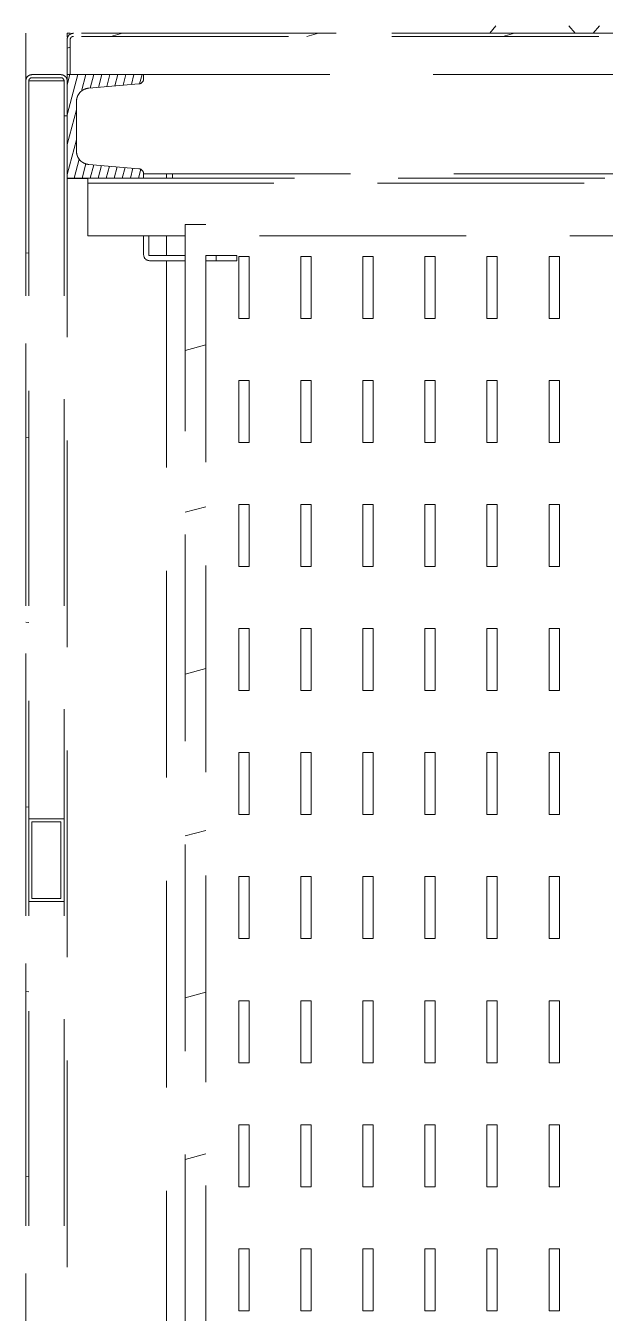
# Model space of a CAD drawing. Extents: x 3213259 to 3716512, y 332899 to 392399.
# Drawn here: x 3513283 to 3513633, y 363366 to 364144 of the extents above; entities that cross this region are included whole.
import ezdxf

# ---------------------------------------------------------------- set-up
doc = ezdxf.new("R2010")
doc.units = 0
doc.header["$LTSCALE"] = 1000
doc.header["$MEASUREMENT"] = 0
doc.linetypes.add('HIDDEN', pattern=[0.375, 0.25, -0.125])

# ---------------------------------------------------------------- blocks, each defined once
blk = doc.blocks.new('接地电阻3')
at = {"color": 5, "linetype": 'HIDDEN', "lineweight": 0, "ltscale": 0.5}
for p, q in [((194111.64, -74492.92), (194111.64, -75985.42)), ((194136.61, -75989.17), (194136.61, -74489.17)), ((194113.51, -74517.92), (194113.51, -75960.42)), ((194134.76, -74517.92), (194134.76, -75960.42)), ((194136.64, -74517.92), (194136.64, -75960.42)), ((194027.89, -74604.8), (194027.89, -75873.55)), ((194027.89, -74604.8), (194027.89, -75873.55)), ((194040.39, -75873.55), (194040.39, -74604.8)), ((194040.39, -75873.55), (194040.39, -74604.8)), ((194134.76, -75960.42), (194134.76, -74607.92)), ((194136.64, -75960.42), (194136.64, -74607.92)), ((194051.64, -75851.67), (194051.64, -74626.67)), ((194136.61, -75989.17), (194136.61, -74887.41)), ((193814.14, -75254.17), (193814.14, -75216.67)), ((193814.14, -75216.67), (193820.39, -75216.67)), ((193820.39, -75216.67), (193820.39, -75254.17)), ((193851.64, -75254.17), (193851.64, -75216.67)), ((193851.64, -75216.67), (193857.89, -75216.67)), ((193857.89, -75216.67), (193857.89, -75254.17)), ((193889.14, -75254.17), (193889.14, -75216.67)), ((193889.14, -75216.67), (193895.39, -75216.67)), ((193895.39, -75216.67), (193895.39, -75254.17)), ((193926.64, -75254.17), (193926.64, -75216.67)), ((193926.64, -75216.67), (193932.89, -75216.67)), ((193932.89, -75216.67), (193932.89, -75254.17)), ((193964.14, -75254.17), (193964.14, -75216.67)), ((193964.14, -75216.67), (193970.39, -75216.67)), ((193970.39, -75216.67), (193970.39, -75254.17)), ((194001.64, -75254.17), (194001.64, -75216.67)), ((194001.64, -75216.67), (194007.89, -75216.67)), ((194007.89, -75216.67), (194007.89, -75254.17)), ((193820.39, -75254.17), (193814.14, -75254.17)), ((193857.89, -75254.17), (193851.64, -75254.17)), ((193895.39, -75254.17), (193889.14, -75254.17)), ((193932.89, -75254.17), (193926.64, -75254.17)), ((193970.39, -75254.17), (193964.14, -75254.17)), ((194007.89, -75254.17), (194001.64, -75254.17)), ((193814.14, -75329.17), (193814.14, -75291.67)), ((193814.14, -75291.67), (193820.39, -75291.67)), ((193820.39, -75291.67), (193820.39, -75329.17)), ((193851.64, -75329.17), (193851.64, -75291.67)), ((193851.64, -75291.67), (193857.89, -75291.67)), ((193857.89, -75291.67), (193857.89, -75329.17)), ((193889.14, -75329.17), (193889.14, -75291.67)), ((193889.14, -75291.67), (193895.39, -75291.67)), ((193895.39, -75291.67), (193895.39, -75329.17)), ((193926.64, -75329.17), (193926.64, -75291.67)), ((193926.64, -75291.67), (193932.89, -75291.67)), ((193932.89, -75291.67), (193932.89, -75329.17)), ((193964.14, -75329.17), (193964.14, -75291.67)), ((193964.14, -75291.67), (193970.39, -75291.67)), ((193970.39, -75291.67), (193970.39, -75329.17)), ((194001.64, -75329.17), (194001.64, -75291.67)), ((194001.64, -75291.67), (194007.89, -75291.67)), ((194007.89, -75291.67), (194007.89, -75329.17)), ((194134.76, -75297.94), (194136.64, -75298.1)), ((194040.39, -75308.13), (194027.89, -75311.48)), ((193820.39, -75329.17), (193814.14, -75329.17)), ((193857.89, -75329.17), (193851.64, -75329.17)), ((193895.39, -75329.17), (193889.14, -75329.17)), ((193932.89, -75329.17), (193926.64, -75329.17)), ((193970.39, -75329.17), (193964.14, -75329.17)), ((194007.89, -75329.17), (194001.64, -75329.17)), ((193814.14, -75404.17), (193814.14, -75366.67)), ((193814.14, -75366.67), (193820.39, -75366.67)), ((193820.39, -75366.67), (193820.39, -75404.17)), ((193851.64, -75404.17), (193851.64, -75366.67)), ((193851.64, -75366.67), (193857.89, -75366.67)), ((193857.89, -75366.67), (193857.89, -75404.17)), ((193889.14, -75404.17), (193889.14, -75366.67)), ((193889.14, -75366.67), (193895.39, -75366.67)), ((193895.39, -75366.67), (193895.39, -75404.17)), ((193926.64, -75404.17), (193926.64, -75366.67)), ((193926.64, -75366.67), (193932.89, -75366.67)), ((193932.89, -75366.67), (193932.89, -75404.17)), ((193964.14, -75404.17), (193964.14, -75366.67)), ((193964.14, -75366.67), (193970.39, -75366.67)), ((193970.39, -75366.67), (193970.39, -75404.17)), ((194001.64, -75404.17), (194001.64, -75366.67)), ((194001.64, -75366.67), (194007.89, -75366.67)), ((194007.89, -75366.67), (194007.89, -75404.17)), ((193820.39, -75404.17), (193814.14, -75404.17)), ((193857.89, -75404.17), (193851.64, -75404.17)), ((193895.39, -75404.17), (193889.14, -75404.17)), ((193932.89, -75404.17), (193926.64, -75404.17)), ((193970.39, -75404.17), (193964.14, -75404.17)), ((194007.89, -75404.17), (194001.64, -75404.17)), ((194040.39, -75405.98), (194027.89, -75409.33)), ((194134.76, -75409.6), (194136.64, -75409.76)), ((193814.14, -75479.17), (193814.14, -75441.67)), ((193814.14, -75441.67), (193820.39, -75441.67)), ((193820.39, -75441.67), (193820.39, -75479.17)), ((193851.64, -75479.17), (193851.64, -75441.67)), ((193851.64, -75441.67), (193857.89, -75441.67)), ((193857.89, -75441.67), (193857.89, -75479.17)), ((193889.14, -75479.17), (193889.14, -75441.67)), ((193889.14, -75441.67), (193895.39, -75441.67)), ((193895.39, -75441.67), (193895.39, -75479.17)), ((193926.64, -75479.17), (193926.64, -75441.67)), ((193926.64, -75441.67), (193932.89, -75441.67)), ((193932.89, -75441.67), (193932.89, -75479.17)), ((193964.14, -75479.17), (193964.14, -75441.67)), ((193964.14, -75441.67), (193970.39, -75441.67)), ((193970.39, -75441.67), (193970.39, -75479.17)), ((194001.64, -75479.17), (194001.64, -75441.67)), ((194001.64, -75441.67), (194007.89, -75441.67)), ((194007.89, -75441.67), (194007.89, -75479.17)), ((194134.76, -75464.17), (194113.51, -75464.17)), ((194113.51, -75464.17), (194113.51, -75514.17)), ((194134.76, -75464.17), (194113.51, -75464.17)), ((194115.39, -75466.05), (194115.39, -75512.3)), ((194132.89, -75466.05), (194115.39, -75466.05)), ((194115.39, -75466.05), (194115.39, -75512.3)), ((194132.89, -75466.05), (194115.39, -75466.05)), ((194132.89, -75512.3), (194132.89, -75466.05)), ((194132.89, -75512.3), (194132.89, -75466.05)), ((194134.76, -75514.17), (194134.76, -75464.17)), ((193820.39, -75479.17), (193814.14, -75479.17)), ((193857.89, -75479.17), (193851.64, -75479.17)), ((193895.39, -75479.17), (193889.14, -75479.17)), ((193932.89, -75479.17), (193926.64, -75479.17)), ((193970.39, -75479.17), (193964.14, -75479.17)), ((194007.89, -75479.17), (194001.64, -75479.17)), ((194040.39, -75503.84), (194027.89, -75507.18)), ((194113.51, -75514.17), (194134.76, -75514.17)), ((194113.51, -75514.17), (194134.76, -75514.17)), ((194115.39, -75512.3), (194132.89, -75512.3)), ((194115.39, -75512.3), (194132.89, -75512.3)), ((193814.14, -75554.17), (193814.14, -75516.67)), ((193814.14, -75516.67), (193820.39, -75516.67)), ((193820.39, -75516.67), (193820.39, -75554.17)), ((193851.64, -75554.17), (193851.64, -75516.67)), ((193851.64, -75516.67), (193857.89, -75516.67)), ((193857.89, -75516.67), (193857.89, -75554.17)), ((193889.14, -75554.17), (193889.14, -75516.67)), ((193889.14, -75516.67), (193895.39, -75516.67)), ((193895.39, -75516.67), (193895.39, -75554.17)), ((193926.64, -75554.17), (193926.64, -75516.67)), ((193926.64, -75516.67), (193932.89, -75516.67)), ((193932.89, -75516.67), (193932.89, -75554.17)), ((193964.14, -75554.17), (193964.14, -75516.67)), ((193964.14, -75516.67), (193970.39, -75516.67)), ((193970.39, -75516.67), (193970.39, -75554.17)), ((194001.64, -75554.17), (194001.64, -75516.67)), ((194001.64, -75516.67), (194007.89, -75516.67)), ((194007.89, -75516.67), (194007.89, -75554.17)), ((194134.76, -75521.25), (194136.64, -75521.42)), ((193820.39, -75554.17), (193814.14, -75554.17)), ((193857.89, -75554.17), (193851.64, -75554.17)), ((193895.39, -75554.17), (193889.14, -75554.17)), ((193932.89, -75554.17), (193926.64, -75554.17)), ((193970.39, -75554.17), (193964.14, -75554.17)), ((194007.89, -75554.17), (194001.64, -75554.17)), ((193814.14, -75629.17), (193814.14, -75591.67)), ((193814.14, -75591.67), (193820.39, -75591.67)), ((193820.39, -75591.67), (193820.39, -75629.17)), ((193851.64, -75629.17), (193851.64, -75591.67)), ((193851.64, -75591.67), (193857.89, -75591.67)), ((193857.89, -75591.67), (193857.89, -75629.17)), ((193889.14, -75629.17), (193889.14, -75591.67)), ((193889.14, -75591.67), (193895.39, -75591.67)), ((193895.39, -75591.67), (193895.39, -75629.17)), ((193926.64, -75629.17), (193926.64, -75591.67)), ((193926.64, -75591.67), (193932.89, -75591.67)), ((193932.89, -75591.67), (193932.89, -75629.17)), ((193964.14, -75629.17), (193964.14, -75591.67)), ((193964.14, -75591.67), (193970.39, -75591.67)), ((193970.39, -75591.67), (193970.39, -75629.17)), ((194001.64, -75629.17), (194001.64, -75591.67)), ((194001.64, -75591.67), (194007.89, -75591.67)), ((194007.89, -75591.67), (194007.89, -75629.17)), ((194040.39, -75601.69), (194027.89, -75605.04)), ((193820.39, -75629.17), (193814.14, -75629.17)), ((193857.89, -75629.17), (193851.64, -75629.17)), ((193895.39, -75629.17), (193889.14, -75629.17)), ((193932.89, -75629.17), (193926.64, -75629.17)), ((193970.39, -75629.17), (193964.14, -75629.17)), ((194007.89, -75629.17), (194001.64, -75629.17)), ((194134.76, -75632.91), (194136.64, -75633.08)), ((193814.14, -75704.17), (193814.14, -75666.67)), ((193814.14, -75666.67), (193820.39, -75666.67)), ((193820.39, -75666.67), (193820.39, -75704.17)), ((193851.64, -75704.17), (193851.64, -75666.67)), ((193851.64, -75666.67), (193857.89, -75666.67)), ((193857.89, -75666.67), (193857.89, -75704.17)), ((193889.14, -75704.17), (193889.14, -75666.67)), ((193889.14, -75666.67), (193895.39, -75666.67)), ((193895.39, -75666.67), (193895.39, -75704.17)), ((193926.64, -75704.17), (193926.64, -75666.67)), ((193926.64, -75666.67), (193932.89, -75666.67)), ((193932.89, -75666.67), (193932.89, -75704.17)), ((193964.14, -75704.17), (193964.14, -75666.67)), ((193964.14, -75666.67), (193970.39, -75666.67)), ((193970.39, -75666.67), (193970.39, -75704.17)), ((194001.64, -75704.17), (194001.64, -75666.67)), ((194001.64, -75666.67), (194007.89, -75666.67)), ((194007.89, -75666.67), (194007.89, -75704.17)), ((194040.39, -75699.54), (194027.89, -75702.89)), ((193820.39, -75704.17), (193814.14, -75704.17)), ((193857.89, -75704.17), (193851.64, -75704.17)), ((193895.39, -75704.17), (193889.14, -75704.17)), ((193932.89, -75704.17), (193926.64, -75704.17)), ((193970.39, -75704.17), (193964.14, -75704.17)), ((194007.89, -75704.17), (194001.64, -75704.17)), ((193814.14, -75741.67), (193820.39, -75741.67)), ((193814.14, -75779.17), (193814.14, -75741.67)), ((193820.39, -75741.67), (193820.39, -75779.17)), ((193851.64, -75779.17), (193851.64, -75741.67)), ((193851.64, -75741.67), (193857.89, -75741.67)), ((193857.89, -75741.67), (193857.89, -75779.17)), ((193889.14, -75779.17), (193889.14, -75741.67)), ((193889.14, -75741.67), (193895.39, -75741.67)), ((193895.39, -75741.67), (193895.39, -75779.17)), ((193926.64, -75779.17), (193926.64, -75741.67)), ((193926.64, -75741.67), (193932.89, -75741.67)), ((193932.89, -75741.67), (193932.89, -75779.17)), ((193964.14, -75779.17), (193964.14, -75741.67)), ((193964.14, -75741.67), (193970.39, -75741.67)), ((193970.39, -75741.67), (193970.39, -75779.17)), ((194001.64, -75779.17), (194001.64, -75741.67)), ((194001.64, -75741.67), (194007.89, -75741.67)), ((194007.89, -75741.67), (194007.89, -75779.17)), ((194134.76, -75744.57), (194136.64, -75744.73)), ((193820.39, -75779.17), (193814.14, -75779.17)), ((193857.89, -75779.17), (193851.64, -75779.17)), ((193895.39, -75779.17), (193889.14, -75779.17)), ((193932.89, -75779.17), (193926.64, -75779.17)), ((193970.39, -75779.17), (193964.14, -75779.17)), ((194007.89, -75779.17), (194001.64, -75779.17)), ((194040.39, -75797.4), (194027.89, -75800.75)), ((193814.14, -75816.67), (193820.39, -75816.67)), ((193814.14, -75854.17), (193814.14, -75816.67)), ((193820.39, -75816.67), (193820.39, -75854.17)), ((193851.64, -75816.67), (193857.89, -75816.67)), ((193851.64, -75854.17), (193851.64, -75816.67)), ((193857.89, -75816.67), (193857.89, -75854.17)), ((193889.14, -75854.17), (193889.14, -75816.67)), ((193889.14, -75816.67), (193895.39, -75816.67)), ((193895.39, -75816.67), (193895.39, -75854.17)), ((193926.64, -75854.17), (193926.64, -75816.67)), ((193926.64, -75816.67), (193932.89, -75816.67)), ((193932.89, -75816.67), (193932.89, -75854.17)), ((193964.14, -75854.17), (193964.14, -75816.67)), ((193964.14, -75816.67), (193970.39, -75816.67)), ((193970.39, -75816.67), (193970.39, -75854.17)), ((194001.64, -75854.17), (194001.64, -75816.67)), ((194001.64, -75816.67), (194007.89, -75816.67)), ((194007.89, -75816.67), (194007.89, -75854.17)), ((193820.39, -75854.17), (193814.14, -75854.17)), ((193857.89, -75854.17), (193851.64, -75854.17)), ((193895.39, -75854.17), (193889.14, -75854.17)), ((193932.89, -75854.17), (193926.64, -75854.17)), ((193970.39, -75854.17), (193964.14, -75854.17)), ((194007.89, -75854.17), (194001.64, -75854.17)), ((194009.14, -75854.8), (194009.14, -75851.67)), ((194009.14, -75851.67), (194027.89, -75851.67)), ((194009.14, -75854.8), (194027.89, -75854.8)), ((194021.64, -75851.67), (194021.64, -75854.8)), ((194040.39, -75851.67), (194061.89, -75851.67)), ((194040.39, -75854.8), (194061.89, -75854.8)), ((194051.64, -75866.67), (194051.64, -75854.8)), ((194062.26, -75855.17), (194062.26, -75866.67)), ((194065.39, -75855.17), (194065.39, -75866.67)), ((194134.76, -75856.23), (194136.64, -75856.39)), ((192745.39, -75866.67), (194027.89, -75866.67)), ((194040.39, -75866.67), (194099.14, -75866.67)), ((194099.14, -75866.67), (194099.14, -75901.67)), ((194027.89, -75873.55), (194040.39, -75873.55)), ((194027.89, -75873.55), (194040.39, -75873.55)), ((192661.64, -75901.67), (194111.64, -75901.67)), ((192674.14, -75898.55), (194099.14, -75898.55)), ((194065.39, -75904.17), (192707.89, -75904.17)), ((194047.89, -75901.67), (194047.89, -75904.17)), ((194051.64, -75901.67), (194051.64, -75904.17)), ((194065.39, -75901.67), (194065.39, -75904.17)), ((194111.64, -75901.67), (194065.39, -75901.67)), ((194065.39, -75901.67), (194065.39, -75904.17)), ((194067.17, -75906.99), (194068.59, -75901.67)), ((194071.85, -75907.59), (194073.44, -75901.67)), ((194076.59, -75907.99), (194078.29, -75901.67)), ((194081.33, -75908.4), (194083.13, -75901.67)), ((194086.07, -75908.8), (194087.98, -75901.67)), ((194090.81, -75909.2), (194092.82, -75901.67)), ((194095.55, -75909.6), (194097.67, -75901.67)), ((194099.14, -75901.3), (194111.64, -75901.3)), ((194100.24, -75910.17), (194102.52, -75901.67)), ((194104.33, -75913), (194107.36, -75901.67)), ((194106.01, -75924.79), (194111.64, -75903.79)), ((194111.64, -75964.17), (194111.64, -75901.67)), ((194068.25, -75907.29), (194098.58, -75909.86)), ((194068.25, -75907.29), (194098.58, -75909.86)), ((194106.01, -75917.95), (194106.01, -75947.89)), ((194106.01, -75917.95), (194106.01, -75947.89)), ((194106.01, -75942.87), (194111.64, -75921.88)), ((194105.15, -75964.17), (194111.64, -75939.96)), ((194113.51, -75939.17), (194111.64, -75939.17)), ((194113.51, -75939.17), (194111.64, -75939.17)), ((194111.64, -75960.42), (194111.64, -75939.17)), ((194113.51, -75960.42), (194113.51, -75939.17)), ((194066.39, -75964.17), (194067.88, -75958.61)), ((194098.58, -75955.99), (194068.25, -75958.56)), ((194098.58, -75955.99), (194068.25, -75958.56)), ((194071.23, -75964.17), (194072.84, -75958.17)), ((194076.08, -75964.17), (194077.8, -75957.75)), ((194080.92, -75964.17), (194082.76, -75957.33)), ((194085.77, -75964.17), (194087.72, -75956.91)), ((194090.62, -75964.17), (194092.67, -75956.49)), ((194095.46, -75964.17), (194097.63, -75956.07)), ((194100.31, -75964.17), (194102.97, -75954.24)), ((194110, -75964.17), (194111.64, -75958.05)), ((192640.39, -75964.17), (194132.89, -75964.17)), ((194065.39, -75961.67), (194065.39, -75964.17)), ((194065.39, -75961.67), (194065.39, -75964.17)), ((194065.39, -75964.17), (194111.64, -75964.17)), ((194109.76, -75985.42), (194109.76, -75964.17)), ((194109.76, -75964.17), (194111.64, -75964.17)), ((194109.76, -75985.42), (194109.76, -75964.17)), ((194111.64, -75985.42), (194111.64, -75964.17)), ((194113.77, -75960.42), (194132.89, -75960.42)), ((194132.89, -75962.3), (194115.39, -75962.3)), ((194132.89, -75962.3), (194115.39, -75962.3)), ((194132.89, -75964.17), (194115.39, -75964.17)), ((194132.99, -75960.42), (194134.53, -75960.42)), ((194111.64, -75980.21), (194109.76, -75980.71)), ((192636.61, -75989.17), (194136.61, -75989.17)), ((192665.39, -75987.3), (194107.89, -75987.3)), ((192665.39, -75987.3), (194107.89, -75987.3)), ((192665.39, -75989.17), (194107.89, -75989.17)), ((192665.39, -75989.17), (194107.89, -75989.17)), ((193789.95, -75993.75), (193793.77, -75989.17)), ((193808.33, -75993.75), (193804.51, -75989.17)), ((193848.23, -75987.3), (193841.23, -75989.17)), ((193852.45, -75993.75), (193856.27, -75989.17)), ((193966.7, -75987.3), (193959.7, -75989.17)), ((194085.17, -75987.3), (194078.18, -75989.17)), ((194111.64, -75989.17), (194109.76, -75989.17)), ((194111.64, -75987.05), (194111.64, -75989.17))]:
    blk.add_line(p, q, dxfattribs=at)
for centre, radius, start, end in [((194061.89, -75855.17), 3.5, 0, 90), ((194061.89, -75855.17), 0.375, 0, 90), ((194068.51, -75904.17), 3.12, 180, 265.15717), ((194097.89, -75917.95), 8.12, 0, 85.15717), ((194097.89, -75947.89), 8.12, 274.84283, 0), ((194068.51, -75961.67), 3.12, 94.84283, 180), ((194115.39, -75960.42), 3.75, 180, 270), ((194115.39, -75960.42), 1.88, 180, 270), ((194132.89, -75960.42), 1.88, 270, 0), ((194132.89, -75960.42), 3.75, 270, 0), ((194107.89, -75985.42), 1.88, 270, 0), ((194107.89, -75985.42), 3.75, 270, 0)]:
    blk.add_arc(centre, radius, start, end, dxfattribs=at)
for points, start_tangent, end_tangent in [([(194065.39, -75904.17), (194065.39, -75904.24), (194065.39, -75904.31), (194065.4, -75904.37), (194065.4, -75904.44), (194065.41, -75904.51), (194065.42, -75904.58), (194065.43, -75904.65), (194065.44, -75904.72), (194065.45, -75904.78), (194065.46, -75904.85), (194065.48, -75904.92), (194065.5, -75904.99), (194065.52, -75905.06), (194065.54, -75905.13), (194065.56, -75905.2), (194065.59, -75905.27), (194065.61, -75905.34), (194065.64, -75905.41), (194065.67, -75905.47), (194065.7, -75905.54), (194065.74, -75905.61), (194065.77, -75905.67), (194065.81, -75905.74), (194065.85, -75905.8), (194065.89, -75905.87), (194065.93, -75905.93), (194065.97, -75905.99), (194066.02, -75906.05), (194066.07, -75906.11), (194066.11, -75906.17), (194066.16, -75906.23), (194066.21, -75906.29), (194066.27, -75906.34), (194066.32, -75906.4), (194066.37, -75906.45), (194066.43, -75906.5), (194066.49, -75906.55), (194066.55, -75906.6), (194066.6, -75906.65), (194066.66, -75906.69), (194066.73, -75906.74), (194066.79, -75906.78), (194066.85, -75906.82), (194066.91, -75906.86), (194066.98, -75906.9), (194067.04, -75906.93), (194067.11, -75906.96), (194067.18, -75907), (194067.24, -75907.03), (194067.31, -75907.06), (194067.38, -75907.08), (194067.44, -75907.11), (194067.51, -75907.13), (194067.58, -75907.15), (194067.65, -75907.18), (194067.71, -75907.19), (194067.78, -75907.21), (194067.85, -75907.23), (194067.92, -75907.24), (194067.98, -75907.25), (194068.05, -75907.26), (194068.12, -75907.27), (194068.18, -75907.28), (194068.25, -75907.29)], (0, -1), (0.99643, -0.084423)), ([(194106.01, -75917.95), (194106.01, -75917.87), (194106.01, -75917.78), (194106.01, -75917.69), (194106.01, -75917.61), (194106, -75917.52), (194106, -75917.43), (194105.99, -75917.34), (194105.98, -75917.26), (194105.98, -75917.17), (194105.97, -75917.08), (194105.96, -75916.99), (194105.95, -75916.9), (194105.93, -75916.81), (194105.92, -75916.72), (194105.91, -75916.63), (194105.89, -75916.54), (194105.87, -75916.45), (194105.86, -75916.36), (194105.84, -75916.27), (194105.82, -75916.18), (194105.8, -75916.09), (194105.78, -75916), (194105.75, -75915.91), (194105.73, -75915.82), (194105.71, -75915.73), (194105.68, -75915.64), (194105.65, -75915.55), (194105.62, -75915.46), (194105.59, -75915.37), (194105.56, -75915.28), (194105.53, -75915.19), (194105.5, -75915.1), (194105.46, -75915.01), (194105.43, -75914.93), (194105.39, -75914.84), (194105.36, -75914.75), (194105.32, -75914.66), (194105.28, -75914.57), (194105.24, -75914.48), (194105.2, -75914.4), (194105.15, -75914.31), (194105.11, -75914.22), (194105.06, -75914.14), (194105.02, -75914.05), (194104.97, -75913.97), (194104.92, -75913.88), (194104.87, -75913.8), (194104.82, -75913.71), (194104.77, -75913.63), (194104.72, -75913.55), (194104.66, -75913.46), (194104.61, -75913.38), (194104.55, -75913.3), (194104.5, -75913.22), (194104.44, -75913.14), (194104.38, -75913.06), (194104.32, -75912.98), (194104.26, -75912.91), (194104.2, -75912.83), (194104.13, -75912.75), (194104.07, -75912.68), (194104, -75912.6), (194103.94, -75912.53), (194103.87, -75912.46), (194103.81, -75912.38), (194103.74, -75912.31), (194103.67, -75912.24), (194103.6, -75912.17), (194103.53, -75912.1), (194103.46, -75912.03), (194103.38, -75911.97), (194103.31, -75911.9), (194103.24, -75911.83), (194103.16, -75911.77), (194103.09, -75911.71), (194103.01, -75911.64), (194102.93, -75911.58), (194102.86, -75911.52), (194102.78, -75911.46), (194102.7, -75911.4), (194102.62, -75911.35), (194102.54, -75911.29), (194102.46, -75911.23), (194102.38, -75911.18), (194102.3, -75911.13), (194102.21, -75911.07), (194102.13, -75911.02), (194102.05, -75910.97), (194101.97, -75910.92), (194101.88, -75910.88), (194101.8, -75910.83), (194101.71, -75910.78), (194101.63, -75910.74), (194101.54, -75910.7), (194101.46, -75910.65), (194101.37, -75910.61), (194101.28, -75910.57), (194101.2, -75910.53), (194101.11, -75910.49), (194101.02, -75910.46), (194100.94, -75910.42), (194100.85, -75910.39), (194100.76, -75910.35), (194100.67, -75910.32), (194100.59, -75910.29), (194100.5, -75910.26), (194100.41, -75910.23), (194100.32, -75910.2), (194100.23, -75910.17), (194100.15, -75910.15), (194100.06, -75910.12), (194099.97, -75910.1), (194099.88, -75910.08), (194099.79, -75910.05), (194099.71, -75910.03), (194099.62, -75910.01), (194099.53, -75909.99), (194099.44, -75909.98), (194099.36, -75909.96), (194099.27, -75909.95), (194099.18, -75909.93), (194099.09, -75909.92), (194099.01, -75909.9), (194098.92, -75909.89), (194098.83, -75909.88), (194098.75, -75909.87), (194098.66, -75909.86), (194098.58, -75909.86)], (0, 1), (-0.99643, 0.084423)), ([(194098.58, -75955.99), (194098.66, -75955.98), (194098.75, -75955.97), (194098.83, -75955.96), (194098.92, -75955.95), (194099.01, -75955.94), (194099.09, -75955.93), (194099.18, -75955.92), (194099.27, -75955.9), (194099.36, -75955.89), (194099.44, -75955.87), (194099.53, -75955.85), (194099.62, -75955.83), (194099.71, -75955.81), (194099.79, -75955.79), (194099.88, -75955.77), (194099.97, -75955.75), (194100.06, -75955.72), (194100.15, -75955.7), (194100.23, -75955.67), (194100.32, -75955.65), (194100.41, -75955.62), (194100.5, -75955.59), (194100.59, -75955.56), (194100.67, -75955.53), (194100.76, -75955.49), (194100.85, -75955.46), (194100.94, -75955.43), (194101.02, -75955.39), (194101.11, -75955.35), (194101.2, -75955.32), (194101.28, -75955.28), (194101.37, -75955.24), (194101.46, -75955.19), (194101.54, -75955.15), (194101.63, -75955.11), (194101.71, -75955.06), (194101.8, -75955.02), (194101.88, -75954.97), (194101.97, -75954.92), (194102.05, -75954.87), (194102.13, -75954.82), (194102.21, -75954.77), (194102.3, -75954.72), (194102.38, -75954.67), (194102.46, -75954.61), (194102.54, -75954.56), (194102.62, -75954.5), (194102.7, -75954.44), (194102.78, -75954.38), (194102.86, -75954.32), (194102.93, -75954.26), (194103.01, -75954.2), (194103.09, -75954.14), (194103.16, -75954.08), (194103.24, -75954.01), (194103.31, -75953.95), (194103.38, -75953.88), (194103.46, -75953.81), (194103.53, -75953.75), (194103.6, -75953.68), (194103.67, -75953.61), (194103.74, -75953.54), (194103.81, -75953.46), (194103.87, -75953.39), (194103.94, -75953.32), (194104, -75953.24), (194104.07, -75953.17), (194104.13, -75953.09), (194104.2, -75953.02), (194104.26, -75952.94), (194104.32, -75952.86), (194104.38, -75952.78), (194104.44, -75952.71), (194104.5, -75952.63), (194104.55, -75952.54), (194104.61, -75952.46), (194104.66, -75952.38), (194104.72, -75952.3), (194104.77, -75952.22), (194104.82, -75952.13), (194104.87, -75952.05), (194104.92, -75951.97), (194104.97, -75951.88), (194105.02, -75951.8), (194105.06, -75951.71), (194105.11, -75951.62), (194105.15, -75951.54), (194105.2, -75951.45), (194105.24, -75951.36), (194105.28, -75951.27), (194105.32, -75951.19), (194105.36, -75951.1), (194105.39, -75951.01), (194105.43, -75950.92), (194105.46, -75950.83), (194105.5, -75950.74), (194105.53, -75950.65), (194105.56, -75950.56), (194105.59, -75950.47), (194105.62, -75950.39), (194105.65, -75950.3), (194105.68, -75950.21), (194105.71, -75950.12), (194105.73, -75950.03), (194105.75, -75949.93), (194105.78, -75949.84), (194105.8, -75949.75), (194105.82, -75949.66), (194105.84, -75949.57), (194105.86, -75949.48), (194105.87, -75949.39), (194105.89, -75949.3), (194105.91, -75949.21), (194105.92, -75949.13), (194105.93, -75949.04), (194105.95, -75948.95), (194105.96, -75948.86), (194105.97, -75948.77), (194105.98, -75948.68), (194105.98, -75948.59), (194105.99, -75948.5), (194106, -75948.42), (194106, -75948.33), (194106.01, -75948.24), (194106.01, -75948.15), (194106.01, -75948.07), (194106.01, -75947.98), (194106.01, -75947.89)], (0.99643, 0.084423), (0, 1)), ([(194068.25, -75958.56), (194068.18, -75958.57), (194068.12, -75958.57), (194068.05, -75958.58), (194067.98, -75958.59), (194067.92, -75958.61), (194067.85, -75958.62), (194067.78, -75958.64), (194067.71, -75958.65), (194067.65, -75958.67), (194067.58, -75958.69), (194067.51, -75958.71), (194067.44, -75958.74), (194067.38, -75958.76), (194067.31, -75958.79), (194067.24, -75958.82), (194067.18, -75958.85), (194067.11, -75958.88), (194067.04, -75958.92), (194066.98, -75958.95), (194066.91, -75958.99), (194066.85, -75959.03), (194066.79, -75959.07), (194066.73, -75959.11), (194066.66, -75959.15), (194066.6, -75959.2), (194066.55, -75959.25), (194066.49, -75959.3), (194066.43, -75959.35), (194066.37, -75959.4), (194066.32, -75959.45), (194066.27, -75959.5), (194066.21, -75959.56), (194066.16, -75959.62), (194066.11, -75959.67), (194066.07, -75959.73), (194066.02, -75959.79), (194065.97, -75959.85), (194065.93, -75959.92), (194065.89, -75959.98), (194065.85, -75960.04), (194065.81, -75960.11), (194065.77, -75960.17), (194065.74, -75960.24), (194065.7, -75960.31), (194065.67, -75960.37), (194065.64, -75960.44), (194065.61, -75960.51), (194065.59, -75960.58), (194065.56, -75960.65), (194065.54, -75960.72), (194065.52, -75960.78), (194065.5, -75960.85), (194065.48, -75960.92), (194065.46, -75960.99), (194065.45, -75961.06), (194065.44, -75961.13), (194065.43, -75961.2), (194065.42, -75961.27), (194065.41, -75961.34), (194065.4, -75961.41), (194065.4, -75961.47), (194065.39, -75961.54), (194065.39, -75961.61), (194065.39, -75961.67)], (-0.99643, -0.084423), (0, -1)), ([(194111.64, -75960.42), (194111.64, -75960.51), (194111.64, -75960.55), (194111.64, -75960.59), (194111.65, -75960.63), (194111.65, -75960.68), (194111.65, -75960.72), (194111.65, -75960.76), (194111.66, -75960.8), (194111.66, -75960.85), (194111.67, -75960.89), (194111.67, -75960.93), (194111.68, -75960.98), (194111.69, -75961.02), (194111.69, -75961.06), (194111.7, -75961.11), (194111.71, -75961.15), (194111.72, -75961.19), (194111.73, -75961.24), (194111.74, -75961.28), (194111.75, -75961.32), (194111.76, -75961.37), (194111.77, -75961.41), (194111.78, -75961.46), (194111.8, -75961.5), (194111.81, -75961.54), (194111.82, -75961.59), (194111.84, -75961.63), (194111.85, -75961.67), (194111.87, -75961.72), (194111.89, -75961.76), (194111.9, -75961.8), (194111.92, -75961.85), (194111.94, -75961.89), (194111.96, -75961.93), (194111.98, -75961.98), (194112, -75962.02), (194112.02, -75962.06), (194112.04, -75962.1), (194112.06, -75962.15), (194112.08, -75962.19), (194112.1, -75962.23), (194112.13, -75962.27), (194112.15, -75962.31), (194112.17, -75962.35), (194112.2, -75962.39), (194112.22, -75962.44), (194112.25, -75962.48), (194112.28, -75962.52), (194112.3, -75962.56), (194112.33, -75962.59), (194112.36, -75962.63), (194112.39, -75962.67), (194112.42, -75962.71), (194112.45, -75962.75), (194112.48, -75962.79), (194112.51, -75962.82), (194112.54, -75962.86), (194112.57, -75962.9), (194112.6, -75962.93), (194112.64, -75962.97), (194112.67, -75963.01), (194112.7, -75963.04), (194112.74, -75963.08), (194112.77, -75963.11), (194112.81, -75963.14), (194112.84, -75963.18), (194112.88, -75963.21), (194112.92, -75963.24), (194112.95, -75963.27), (194112.99, -75963.3), (194113.03, -75963.33), (194113.06, -75963.36), (194113.1, -75963.39), (194113.14, -75963.42), (194113.18, -75963.45), (194113.22, -75963.48), (194113.26, -75963.51), (194113.3, -75963.54), (194113.34, -75963.56), (194113.38, -75963.59), (194113.42, -75963.61), (194113.46, -75963.64), (194113.5, -75963.66), (194113.54, -75963.69), (194113.58, -75963.71), (194113.63, -75963.73), (194113.67, -75963.75), (194113.71, -75963.78), (194113.75, -75963.8), (194113.79, -75963.82), (194113.84, -75963.84), (194113.88, -75963.86), (194113.92, -75963.87), (194113.97, -75963.89), (194114.01, -75963.91), (194114.05, -75963.93), (194114.1, -75963.94), (194114.14, -75963.96), (194114.18, -75963.97), (194114.23, -75963.99), (194114.27, -75964), (194114.31, -75964.02), (194114.36, -75964.03), (194114.4, -75964.04), (194114.45, -75964.05), (194114.49, -75964.06), (194114.53, -75964.07), (194114.58, -75964.08), (194114.62, -75964.09), (194114.66, -75964.1), (194114.71, -75964.11), (194114.75, -75964.12), (194114.79, -75964.13), (194114.84, -75964.13), (194114.88, -75964.14), (194114.92, -75964.14), (194114.97, -75964.15), (194115.01, -75964.15), (194115.05, -75964.16), (194115.1, -75964.16), (194115.14, -75964.16), (194115.18, -75964.17), (194115.22, -75964.17), (194115.26, -75964.17), (194115.31, -75964.17), (194115.39, -75964.17)], (0, -1), (1, 0)), ([(194113.51, -75960.42), (194113.52, -75960.47), (194113.52, -75960.51), (194113.52, -75960.55), (194113.52, -75960.59), (194113.53, -75960.63), (194113.53, -75960.68), (194113.54, -75960.72), (194113.55, -75960.76), (194113.55, -75960.81), (194113.56, -75960.85), (194113.58, -75960.9), (194113.59, -75960.94), (194113.6, -75960.98), (194113.61, -75961.03), (194113.63, -75961.07), (194113.65, -75961.11), (194113.66, -75961.16), (194113.68, -75961.2), (194113.7, -75961.24), (194113.72, -75961.28), (194113.75, -75961.33), (194113.77, -75961.37), (194113.79, -75961.41), (194113.82, -75961.45), (194113.85, -75961.49), (194113.88, -75961.53), (194113.9, -75961.57), (194113.93, -75961.61), (194113.97, -75961.64), (194114, -75961.68), (194114.03, -75961.71), (194114.06, -75961.75), (194114.1, -75961.78), (194114.13, -75961.82), (194114.17, -75961.85), (194114.21, -75961.88), (194114.25, -75961.91), (194114.28, -75961.94), (194114.32, -75961.97), (194114.36, -75961.99), (194114.4, -75962.02), (194114.45, -75962.04), (194114.49, -75962.07), (194114.53, -75962.09), (194114.57, -75962.11), (194114.61, -75962.13), (194114.66, -75962.15), (194114.7, -75962.17), (194114.74, -75962.18), (194114.79, -75962.2), (194114.83, -75962.21), (194114.87, -75962.23), (194114.92, -75962.24), (194114.96, -75962.25), (194115, -75962.26), (194115.05, -75962.27), (194115.09, -75962.27), (194115.14, -75962.28), (194115.18, -75962.29), (194115.22, -75962.29), (194115.26, -75962.29), (194115.31, -75962.3), (194115.35, -75962.3), (194115.39, -75962.3)], (0, -1), (1, 0)), ([(194132.89, -75962.3), (194132.93, -75962.3), (194132.97, -75962.3), (194133.02, -75962.29), (194133.06, -75962.29), (194133.1, -75962.29), (194133.14, -75962.28), (194133.19, -75962.27), (194133.23, -75962.27), (194133.27, -75962.26), (194133.32, -75962.25), (194133.36, -75962.24), (194133.41, -75962.23), (194133.45, -75962.21), (194133.49, -75962.2), (194133.54, -75962.18), (194133.58, -75962.17), (194133.62, -75962.15), (194133.67, -75962.13), (194133.71, -75962.11), (194133.75, -75962.09), (194133.79, -75962.07), (194133.83, -75962.04), (194133.88, -75962.02), (194133.92, -75961.99), (194133.96, -75961.97), (194133.99, -75961.94), (194134.03, -75961.91), (194134.07, -75961.88), (194134.11, -75961.85), (194134.15, -75961.82), (194134.18, -75961.78), (194134.22, -75961.75), (194134.25, -75961.71), (194134.28, -75961.68), (194134.31, -75961.64), (194134.35, -75961.61), (194134.38, -75961.57), (194134.4, -75961.53), (194134.43, -75961.49), (194134.46, -75961.45), (194134.48, -75961.41), (194134.51, -75961.37), (194134.53, -75961.33), (194134.56, -75961.28), (194134.58, -75961.24), (194134.6, -75961.2), (194134.62, -75961.16), (194134.63, -75961.11), (194134.65, -75961.07), (194134.66, -75961.03), (194134.68, -75960.98), (194134.69, -75960.94), (194134.7, -75960.9), (194134.72, -75960.85), (194134.72, -75960.81), (194134.73, -75960.76), (194134.74, -75960.72), (194134.75, -75960.68), (194134.75, -75960.63), (194134.76, -75960.59), (194134.76, -75960.55), (194134.76, -75960.51), (194134.76, -75960.47), (194134.76, -75960.42)], (1, 0), (0, 1)), ([(194132.89, -75964.17), (194132.97, -75964.17), (194133.01, -75964.17), (194133.06, -75964.17), (194133.1, -75964.17), (194133.14, -75964.16), (194133.18, -75964.16), (194133.23, -75964.16), (194133.27, -75964.15), (194133.31, -75964.15), (194133.36, -75964.14), (194133.4, -75964.14), (194133.44, -75964.13), (194133.49, -75964.13), (194133.53, -75964.12), (194133.57, -75964.11), (194133.62, -75964.1), (194133.66, -75964.09), (194133.7, -75964.08), (194133.75, -75964.07), (194133.79, -75964.06), (194133.83, -75964.05), (194133.88, -75964.04), (194133.92, -75964.03), (194133.97, -75964.02), (194134.01, -75964), (194134.05, -75963.99), (194134.1, -75963.97), (194134.14, -75963.96), (194134.18, -75963.94), (194134.23, -75963.93), (194134.27, -75963.91), (194134.31, -75963.89), (194134.36, -75963.87), (194134.4, -75963.86), (194134.44, -75963.84), (194134.48, -75963.82), (194134.53, -75963.8), (194134.57, -75963.78), (194134.61, -75963.75), (194134.65, -75963.73), (194134.7, -75963.71), (194134.74, -75963.69), (194134.78, -75963.66), (194134.82, -75963.64), (194134.86, -75963.61), (194134.9, -75963.59), (194134.94, -75963.56), (194134.98, -75963.54), (194135.02, -75963.51), (194135.06, -75963.48), (194135.1, -75963.45), (194135.14, -75963.42), (194135.18, -75963.39), (194135.22, -75963.36), (194135.25, -75963.33), (194135.29, -75963.3), (194135.33, -75963.27), (194135.36, -75963.24), (194135.4, -75963.21), (194135.44, -75963.18), (194135.47, -75963.14), (194135.51, -75963.11), (194135.54, -75963.08), (194135.58, -75963.04), (194135.61, -75963.01), (194135.64, -75962.97), (194135.67, -75962.93), (194135.71, -75962.9), (194135.74, -75962.86), (194135.77, -75962.82), (194135.8, -75962.79), (194135.83, -75962.75), (194135.86, -75962.71), (194135.89, -75962.67), (194135.92, -75962.63), (194135.95, -75962.59), (194135.97, -75962.56), (194136, -75962.52), (194136.03, -75962.48), (194136.05, -75962.44), (194136.08, -75962.39), (194136.1, -75962.35), (194136.13, -75962.31), (194136.15, -75962.27), (194136.18, -75962.23), (194136.2, -75962.19), (194136.22, -75962.15), (194136.24, -75962.1), (194136.26, -75962.06), (194136.28, -75962.02), (194136.3, -75961.98), (194136.32, -75961.93), (194136.34, -75961.89), (194136.36, -75961.85), (194136.38, -75961.8), (194136.39, -75961.76), (194136.41, -75961.72), (194136.43, -75961.67), (194136.44, -75961.63), (194136.45, -75961.59), (194136.47, -75961.54), (194136.48, -75961.5), (194136.49, -75961.46), (194136.51, -75961.41), (194136.52, -75961.37), (194136.53, -75961.32), (194136.54, -75961.28), (194136.55, -75961.24), (194136.56, -75961.19), (194136.57, -75961.15), (194136.58, -75961.11), (194136.58, -75961.06), (194136.59, -75961.02), (194136.6, -75960.98), (194136.61, -75960.93), (194136.61, -75960.89), (194136.62, -75960.85), (194136.62, -75960.8), (194136.62, -75960.76), (194136.63, -75960.72), (194136.63, -75960.68), (194136.63, -75960.63), (194136.64, -75960.59), (194136.64, -75960.55), (194136.64, -75960.51), (194136.64, -75960.42)], (1, 0), (0, 1)), ([(194111.64, -75985.42), (194111.64, -75985.51), (194111.64, -75985.55), (194111.64, -75985.59), (194111.63, -75985.63), (194111.63, -75985.68), (194111.63, -75985.72), (194111.62, -75985.76), (194111.62, -75985.8), (194111.62, -75985.85), (194111.61, -75985.89), (194111.61, -75985.93), (194111.6, -75985.98), (194111.59, -75986.02), (194111.58, -75986.06), (194111.58, -75986.11), (194111.57, -75986.15), (194111.56, -75986.19), (194111.55, -75986.24), (194111.54, -75986.28), (194111.53, -75986.32), (194111.52, -75986.37), (194111.51, -75986.41), (194111.49, -75986.46), (194111.48, -75986.5), (194111.47, -75986.54), (194111.45, -75986.59), (194111.44, -75986.63), (194111.43, -75986.67), (194111.41, -75986.72), (194111.39, -75986.76), (194111.38, -75986.8), (194111.36, -75986.85), (194111.34, -75986.89), (194111.32, -75986.93), (194111.3, -75986.98), (194111.28, -75987.02), (194111.26, -75987.06), (194111.24, -75987.1), (194111.22, -75987.15), (194111.2, -75987.19), (194111.18, -75987.23), (194111.15, -75987.27), (194111.13, -75987.31), (194111.1, -75987.35), (194111.08, -75987.39), (194111.05, -75987.44), (194111.03, -75987.48), (194111, -75987.52), (194110.97, -75987.56), (194110.95, -75987.59), (194110.92, -75987.63), (194110.89, -75987.67), (194110.86, -75987.71), (194110.83, -75987.75), (194110.8, -75987.79), (194110.77, -75987.82), (194110.74, -75987.86), (194110.71, -75987.9), (194110.67, -75987.93), (194110.64, -75987.97), (194110.61, -75988.01), (194110.58, -75988.04), (194110.54, -75988.08), (194110.51, -75988.11), (194110.47, -75988.14), (194110.44, -75988.18), (194110.4, -75988.21), (194110.36, -75988.24), (194110.33, -75988.27), (194110.29, -75988.3), (194110.25, -75988.33), (194110.22, -75988.36), (194110.18, -75988.39), (194110.14, -75988.42), (194110.1, -75988.45), (194110.06, -75988.48), (194110.02, -75988.51), (194109.98, -75988.54), (194109.94, -75988.56), (194109.9, -75988.59), (194109.86, -75988.61), (194109.82, -75988.64), (194109.78, -75988.66), (194109.74, -75988.69), (194109.7, -75988.71), (194109.65, -75988.73), (194109.61, -75988.75), (194109.57, -75988.78), (194109.53, -75988.8), (194109.48, -75988.82), (194109.44, -75988.84), (194109.4, -75988.86), (194109.36, -75988.87), (194109.31, -75988.89), (194109.27, -75988.91), (194109.23, -75988.93), (194109.18, -75988.94), (194109.14, -75988.96), (194109.1, -75988.97), (194109.05, -75988.99), (194109.01, -75989), (194108.97, -75989.02), (194108.92, -75989.03), (194108.88, -75989.04), (194108.83, -75989.05), (194108.79, -75989.06), (194108.75, -75989.07), (194108.7, -75989.08), (194108.66, -75989.09), (194108.62, -75989.1), (194108.57, -75989.11), (194108.53, -75989.12), (194108.49, -75989.13), (194108.44, -75989.13), (194108.4, -75989.14), (194108.36, -75989.14), (194108.31, -75989.15), (194108.27, -75989.15), (194108.23, -75989.16), (194108.18, -75989.16), (194108.14, -75989.16), (194108.1, -75989.17), (194108.06, -75989.17), (194108.01, -75989.17), (194107.97, -75989.17), (194107.89, -75989.17)], (0, -1), (-1, 0)), ([(194109.76, -75985.42), (194109.76, -75985.47), (194109.76, -75985.51), (194109.76, -75985.55), (194109.76, -75985.59), (194109.75, -75985.63), (194109.75, -75985.68), (194109.74, -75985.72), (194109.73, -75985.76), (194109.72, -75985.81), (194109.72, -75985.85), (194109.7, -75985.9), (194109.69, -75985.94), (194109.68, -75985.98), (194109.66, -75986.03), (194109.65, -75986.07), (194109.63, -75986.11), (194109.62, -75986.16), (194109.6, -75986.2), (194109.58, -75986.24), (194109.56, -75986.28), (194109.53, -75986.33), (194109.51, -75986.37), (194109.48, -75986.41), (194109.46, -75986.45), (194109.43, -75986.49), (194109.4, -75986.53), (194109.38, -75986.57), (194109.35, -75986.61), (194109.31, -75986.64), (194109.28, -75986.68), (194109.25, -75986.71), (194109.22, -75986.75), (194109.18, -75986.78), (194109.15, -75986.82), (194109.11, -75986.85), (194109.07, -75986.88), (194109.03, -75986.91), (194108.99, -75986.94), (194108.96, -75986.97), (194108.92, -75986.99), (194108.88, -75987.02), (194108.83, -75987.04), (194108.79, -75987.07), (194108.75, -75987.09), (194108.71, -75987.11), (194108.67, -75987.13), (194108.62, -75987.15), (194108.58, -75987.17), (194108.54, -75987.18), (194108.49, -75987.2), (194108.45, -75987.21), (194108.41, -75987.23), (194108.36, -75987.24), (194108.32, -75987.25), (194108.27, -75987.26), (194108.23, -75987.27), (194108.19, -75987.27), (194108.14, -75987.28), (194108.1, -75987.29), (194108.06, -75987.29), (194108.02, -75987.29), (194107.97, -75987.3), (194107.93, -75987.3), (194107.89, -75987.3)], (0, -1), (-1, 0))]:
    blk.add_spline(points, degree=3, dxfattribs=dict(at, start_tangent=start_tangent, end_tangent=end_tangent))
blk = doc.blocks.new('A$C7E8A31B8')
at = {"color": 5, "rotation": 180}
blk.add_blockref('接地电阻3', (196836.69, -73997.62), dxfattribs=at)

msp = doc.modelspace()

# ---------------------------------------------------------------- block references
msp.add_blockref('A$C7E8A31B8', (3510582.884, 362148.196))

doc.saveas('drawing.dxf')
